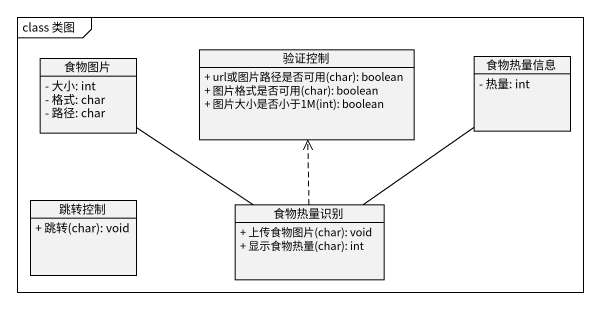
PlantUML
@startuml
mainframe class 类图
hide circle
hide empty members
skinparam classAttributeIconSize 0
class 食物图片 {
  - 大小: int
  - 格式: char
  - 路径: char
}
class 验证控制 {
  + url或图片路径是否可用(char): boolean
  + 图片格式是否可用(char): boolean
  + 图片大小是否小于1M(int): boolean
}
class 食物热量信息 {
  - 热量: int
}
class 跳转控制 {
  + 跳转(char): void
}
class 食物热量识别 {
  + 上传食物图片(char): void
  + 显示食物热量(char): int
}
食物热量识别 -up- 食物图片
食物热量识别 .up.> 验证控制
食物热量识别 -up- 食物热量信息
@enduml
